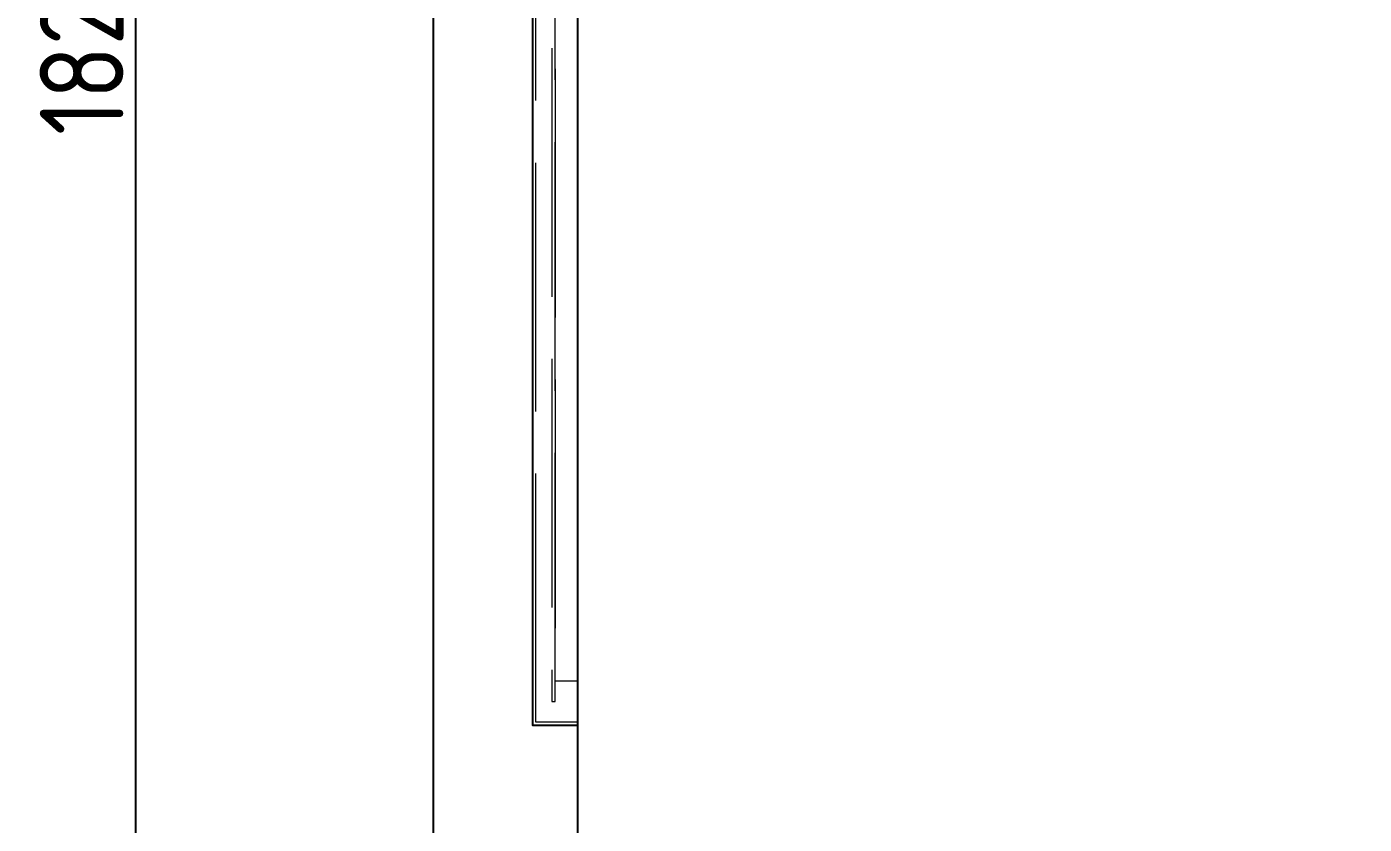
# Model space of a CAD drawing. Header units: millimetres. Extents: x 35720 to 50764, y -47170 to -36532.
# Drawn here: x 40024 to 40863, y -40071 to -39571 of the extents above; entities that cross this region are included whole.
import ezdxf

# ---------------------------------------------------------------- set-up
doc = ezdxf.new("R2010")
doc.units = ezdxf.units.MM
doc.header["$LTSCALE"] = 13
doc.linetypes.add('ACAD_ISO02W100', pattern=[15, 12, -3])
doc.linetypes.add('CENTER', pattern=[50.800000000000004, 31.75, -6.35, 6.35, -6.35])
doc.layers.get('0').update_dxf_attribs({"color": 1, "linetype": 'CENTER'})
doc.layers.add('00', color=7, linetype='Continuous')
doc.layers.add('DIM', color=4, linetype='Continuous')
doc.layers.add('DAS', color=3, linetype='ACAD_ISO02W100', lineweight=18)
doc.styles.get("Standard").update_dxf_attribs({"font": 'gbenor.shx', "bigfont": 'gbcbig.shx'})
doc.dimstyles.new('丁晓菲', dxfattribs={"dimscale": 15, "dimtxt": 3.5, "dimasz": 2.5, "dimexe": 1.5, "dimexo": 0, "dimgap": 0.5, "dimtad": 1, "dimtoh": 1, "dimtxsty": 'Standard', "dimcen": 2.5, "dimclrd": 3, "dimclre": 3, "dimclrt": 2, "dimadec": 0, "dimazin": 0, "dimtfac": 1, "dimtmove": 0, "dimatfit": 2, "dimfxl": 0, "dimarcsym": 0})

# ---------------------------------------------------------------- blocks, each defined once
blk = doc.blocks.new('0.10210320354035102.')
at = {"layer": '00'}
blk.add_line((88538.05892455169, -26009.93000000001), (88538.05892455169, -27847.9311880013), dxfattribs=at)
blk.add_lwpolyline([(88537.99, -27639.9311880013), (88509.99, -27639.9311880013), (88510.05892455169, -26029.93000000001), (88538.05892455169, -26029.93000000001)], close=True, dxfattribs=at)
at = {"layer": 'DAS'}
blk.add_lwpolyline([(88537.99, -27637.9311880013), (88511.99, -27637.9311880013), (88512.05892455169, -26031.93000000001), (88536.05892455169, -26031.93000000001), (88536.05892455169, -26039.93000000001)], dxfattribs=at)
for points in [[(88524.05892455169, -26044.93000000001), (88522.05892455169, -26044.93000000001), (88521.99, -27624.9311880013), (88523.99, -27624.9311880013)], [(88538.05892455169, -26057.93000000001), (88524.05892455169, -26057.93000000001), (88523.99, -27611.9311880013), (88537.99, -27611.9311880013)]]:
    blk.add_lwpolyline(points, close=True, dxfattribs=at)
blk = doc.blocks.new('*D169')
at = {"layer": 'Defpoints', "color": 0, "ltscale": 38.86987341633078, "transparency": 16777216}
for p in [(40556.31762894893, -38669.82310566117), (40092.15567557616, -40489.88007439484), (40947.3472564746, -40489.88007439484)]:
    blk.add_point(p, dxfattribs=at)
at = {"layer": 'DIM', "color": 3, "lineweight": -2, "ltscale": 38.86987341633078, "transparency": 16777216}
for p, q in [((40556.31762894893, -38669.82310566117), (40069.65567557616, -38669.82310566117)), ((40092.15567557616, -38707.32310566117), (40092.15567557616, -40452.38007439484)), ((40947.3472564746, -40489.88007439484), (40069.65567557616, -40489.88007439484))]:
    blk.add_line(p, q, dxfattribs=at)
at = {"layer": 'DIM', "color": 3, "ltscale": 38.86987341633078, "transparency": 16777216}
for points in [[(40085.90567557616, -38707.32310566117), (40098.40567557616, -38707.32310566117), (40092.15567557616, -38669.82310566117)], [(40085.90567557616, -40452.38007439484), (40098.40567557616, -40452.38007439484), (40092.15567557616, -40489.88007439484)]]:
    blk.add_solid(points, dxfattribs=at)
at = {"layer": 'DIM', "color": 2, "ltscale": 38.86987341633078, "transparency": 16777216, "insert": (40058.40567557614, -39579.851590028), "char_height": 52.5, "attachment_point": 5, "rotation": 90, "bg_fill": 3, "box_fill_scale": 1.1, "bg_fill_color": 256, "bg_fill_true_color": 13158600, "bg_fill_transparency": 0}
blk.add_mtext('1820', dxfattribs=at)
blk = doc.blocks.new('*D198')
at = {"layer": 'Defpoints', "color": 0, "ltscale": 38.86987341633078, "transparency": 16777216}
for p in [(40278.73220432298, -39249.87073861243), (42471.30112887461, -40221.8800743949), (42471.30112887461, -40854.40991360862)]:
    blk.add_point(p, dxfattribs=at)
at = {"layer": 'DIM', "color": 3, "lineweight": -2, "ltscale": 38.86987341633078, "transparency": 16777216}
for p, q in [((40278.73220432298, -39249.87073861243), (40278.73220432298, -40876.90991360862)), ((42471.30112887461, -40221.8800743949), (42471.30112887461, -40876.90991360862)), ((40316.23220432298, -40854.40991360862), (42433.80112887461, -40854.40991360862))]:
    blk.add_line(p, q, dxfattribs=at)
at = {"layer": 'DIM', "color": 3, "ltscale": 38.86987341633078, "transparency": 16777216}
for points in [[(40316.23220432298, -40848.15991360862), (40316.23220432298, -40860.65991360862), (40278.73220432298, -40854.40991360862)], [(42433.80112887461, -40848.15991360862), (42433.80112887461, -40860.65991360862), (42471.30112887461, -40854.40991360862)]]:
    blk.add_solid(points, dxfattribs=at)
at = {"layer": 'DIM', "color": 2, "ltscale": 38.86987341633078, "transparency": 16777216, "insert": (41375.01666659879, -40820.65991360862), "char_height": 52.5, "attachment_point": 5, "bg_fill": 3, "box_fill_scale": 1.1, "bg_fill_color": 256, "bg_fill_true_color": 13158600, "bg_fill_transparency": 0}
blk.add_mtext('2193', dxfattribs=at)
blk = doc.blocks.new('*D199')
at = {"layer": 'Defpoints', "color": 0, "ltscale": 38.86987341633078, "transparency": 16777216}
for p in [(40278.73220432298, -39249.87073861243), (41295.30112887465, -40594.25496754843), (40278.73220432298, -40750.20275904429)]:
    blk.add_point(p, dxfattribs=at)
at = {"layer": 'DIM', "color": 3, "lineweight": -2, "ltscale": 38.86987341633078, "transparency": 16777216}
for p, q in [((40278.73220432298, -39249.87073861243), (40278.73220432298, -40772.70275904429)), ((41295.30112887465, -40594.25496754843), (41295.30112887465, -40772.70275904429)), ((41257.80112887465, -40750.20275904429), (40316.23220432298, -40750.20275904429))]:
    blk.add_line(p, q, dxfattribs=at)
at = {"layer": 'DIM', "color": 3, "ltscale": 38.86987341633078, "transparency": 16777216}
for points in [[(40316.23220432298, -40743.95275904429), (40316.23220432298, -40756.45275904429), (40278.73220432298, -40750.20275904429)], [(41257.80112887465, -40743.95275904429), (41257.80112887465, -40756.45275904429), (41295.30112887465, -40750.20275904429)]]:
    blk.add_solid(points, dxfattribs=at)
at = {"layer": 'DIM', "color": 2, "ltscale": 38.86987341633078, "transparency": 16777216, "insert": (40787.01666659881, -40716.45275904429), "char_height": 52.5, "attachment_point": 5, "bg_fill": 3, "box_fill_scale": 1.1, "bg_fill_color": 256, "bg_fill_true_color": 13158600, "bg_fill_transparency": 0}
blk.add_mtext('1017', dxfattribs=at)

msp = doc.modelspace()

# ---------------------------------------------------------------- block references
at = {"color": 3}
msp.add_blockref('0.10210320354035102.', (-48168.75779567703, -12368.94888639355), dxfattribs=at)

# ---------------------------------------------------------------- next in the draw order: dimensions: what is measured, and where the dimension line sits
at = {"layer": 'DIM', "color": 2, "ltscale": 38.86987341633078}
dim = msp.add_linear_dim(base=(40092.15567557616, -40489.88007439484), p1=(40556.31762894891, -38669.82310566115), p2=(40947.34725647459, -40489.88007439483), angle=90, dimstyle='丁晓菲', override={"dimdec": 0, "dimtfill": 1, "dimarcsym": 1}, dxfattribs=at)
dim.commit()
dim.dimension.update_dxf_attribs({"geometry": '*D169', "text_midpoint": (40058.40567557614, -39579.851590028)})

# ---------------------------------------------------------------- next in the draw order: dimensions: what is measured, and where the dimension line sits
dim = msp.add_linear_dim(base=(42471.30112887461, -40854.40991360862), p1=(40278.73220432298, -39249.87073861243), p2=(42471.30112887461, -40221.8800743949), dimstyle='丁晓菲', override={"dimdec": 0, "dimtfill": 1, "dimarcsym": 1}, dxfattribs=at)
dim.commit()
dim.dimension.update_dxf_attribs({"geometry": '*D198', "text_midpoint": (41375.01666659879, -40820.65991360862)})

# ---------------------------------------------------------------- next in the draw order: dimensions: what is measured, and where the dimension line sits
dim = msp.add_linear_dim(base=(40278.73220432298, -40750.20275904429), p1=(41295.30112887465, -40594.25496754843), p2=(40278.73220432298, -39249.87073861243), dimstyle='丁晓菲', override={"dimdec": 0, "dimtfill": 1, "dimarcsym": 1}, dxfattribs=at)
dim.commit()
dim.dimension.update_dxf_attribs({"geometry": '*D199', "text_midpoint": (40787.01666659881, -40716.45275904429)})

doc.saveas('drawing.dxf')
